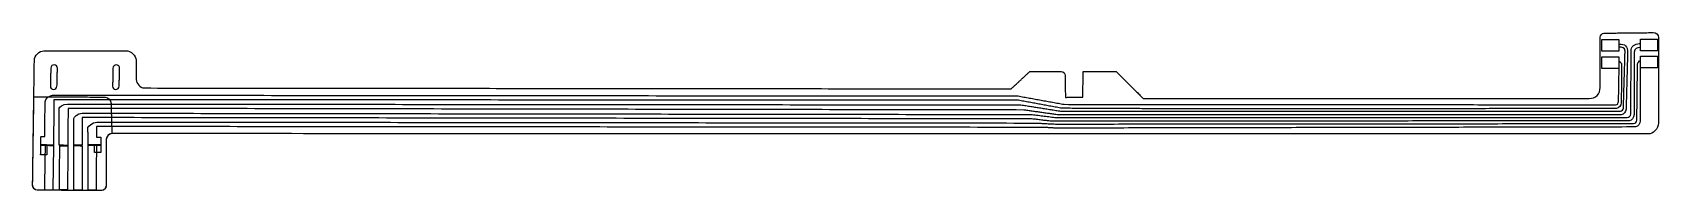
# Model space of a CAD drawing. Header units: millimetres. Extents: x 78 to 222, y -27 to -13.
import ezdxf

# ---------------------------------------------------------------- set-up
doc = ezdxf.new("R2010")
doc.units = ezdxf.units.MM
for name, color, linetype in [('Shape', 7, 'CONTINUOUS'), ('Shape001', 7, 'CONTINUOUS'), ('Shape002', 7, 'CONTINUOUS'), ('Shape003', 7, 'CONTINUOUS'), ('Shape004', 7, 'CONTINUOUS'), ('Shape005', 7, 'CONTINUOUS'), ('Shape006', 7, 'CONTINUOUS'), ('Shape007', 7, 'CONTINUOUS'), ('Shape008', 7, 'CONTINUOUS'), ('Shape009', 7, 'CONTINUOUS'), ('Shape010', 7, 'CONTINUOUS'), ('Shape011', 7, 'CONTINUOUS'), ('Shape012', 7, 'CONTINUOUS'), ('Shape013', 7, 'CONTINUOUS'), ('Shape014', 7, 'CONTINUOUS'), ('Shape015', 7, 'CONTINUOUS'), ('Shape016', 7, 'CONTINUOUS'), ('Shape017', 7, 'CONTINUOUS'), ('Shape018', 7, 'CONTINUOUS'), ('Shape019', 7, 'CONTINUOUS'), ('Shape020', 7, 'CONTINUOUS'), ('Shape021', 7, 'CONTINUOUS'), ('Shape022', 7, 'CONTINUOUS'), ('Shape023', 7, 'CONTINUOUS'), ('Shape024', 7, 'CONTINUOUS'), ('Shape025', 7, 'CONTINUOUS'), ('Shape026', 7, 'CONTINUOUS'), ('Shape027', 7, 'CONTINUOUS'), ('Shape028', 7, 'CONTINUOUS'), ('Shape029', 7, 'CONTINUOUS'), ('Shape030', 7, 'CONTINUOUS'), ('Shape031', 7, 'CONTINUOUS'), ('Shape032', 7, 'CONTINUOUS'), ('Shape033', 7, 'CONTINUOUS'), ('Shape034', 7, 'CONTINUOUS'), ('Shape035', 7, 'CONTINUOUS'), ('Shape036', 7, 'CONTINUOUS'), ('Shape037', 7, 'CONTINUOUS'), ('Shape038', 7, 'CONTINUOUS'), ('Shape039', 7, 'CONTINUOUS'), ('Shape040', 7, 'CONTINUOUS'), ('Shape041', 7, 'CONTINUOUS'), ('Shape042', 7, 'CONTINUOUS'), ('Shape043', 7, 'CONTINUOUS'), ('Shape044', 7, 'CONTINUOUS'), ('Shape045', 7, 'CONTINUOUS'), ('Shape046', 7, 'CONTINUOUS'), ('Shape047', 7, 'CONTINUOUS'), ('Shape048', 7, 'CONTINUOUS'), ('Shape049', 7, 'CONTINUOUS'), ('Shape050', 7, 'CONTINUOUS'), ('Shape051', 7, 'CONTINUOUS'), ('Shape052', 7, 'CONTINUOUS'), ('Shape053', 7, 'CONTINUOUS'), ('Shape054', 7, 'CONTINUOUS'), ('Shape055', 7, 'CONTINUOUS'), ('Shape056', 7, 'CONTINUOUS'), ('Shape057', 7, 'CONTINUOUS'), ('Shape058', 7, 'CONTINUOUS'), ('Shape059', 7, 'CONTINUOUS'), ('Shape060', 7, 'CONTINUOUS'), ('Shape061', 7, 'CONTINUOUS'), ('Shape062', 7, 'CONTINUOUS'), ('Shape063', 7, 'CONTINUOUS'), ('Shape064', 7, 'CONTINUOUS'), ('Shape065', 7, 'CONTINUOUS'), ('Shape066', 7, 'CONTINUOUS'), ('Shape067', 7, 'CONTINUOUS'), ('Shape068', 7, 'CONTINUOUS'), ('Shape069', 7, 'CONTINUOUS'), ('Shape070', 7, 'CONTINUOUS'), ('Shape071', 7, 'CONTINUOUS'), ('Shape072', 7, 'CONTINUOUS'), ('Shape073', 7, 'CONTINUOUS'), ('Shape074', 7, 'CONTINUOUS'), ('Shape075', 7, 'CONTINUOUS'), ('Shape076', 7, 'CONTINUOUS'), ('Shape077', 7, 'CONTINUOUS'), ('Shape078', 7, 'CONTINUOUS'), ('Shape079', 7, 'CONTINUOUS'), ('Shape080', 7, 'CONTINUOUS'), ('Shape081', 7, 'CONTINUOUS'), ('Shape082', 7, 'CONTINUOUS'), ('Shape083', 7, 'CONTINUOUS'), ('Shape084', 7, 'CONTINUOUS'), ('Shape085', 7, 'CONTINUOUS'), ('Shape086', 7, 'CONTINUOUS'), ('Shape087', 7, 'CONTINUOUS'), ('Shape088', 7, 'CONTINUOUS'), ('Shape089', 7, 'CONTINUOUS'), ('Shape090', 7, 'CONTINUOUS'), ('Shape091', 7, 'CONTINUOUS'), ('Shape092', 7, 'CONTINUOUS'), ('Shape093', 7, 'CONTINUOUS'), ('Shape094', 7, 'CONTINUOUS'), ('Shape095', 7, 'CONTINUOUS'), ('Shape096', 7, 'CONTINUOUS'), ('Shape097', 7, 'CONTINUOUS'), ('Shape098', 7, 'CONTINUOUS'), ('Shape099', 7, 'CONTINUOUS'), ('Shape100', 7, 'CONTINUOUS'), ('Shape101', 7, 'CONTINUOUS'), ('Shape102', 7, 'CONTINUOUS'), ('Shape103', 7, 'CONTINUOUS'), ('Shape104', 7, 'CONTINUOUS'), ('Shape105', 7, 'CONTINUOUS'), ('Shape106', 7, 'CONTINUOUS'), ('Shape107', 7, 'CONTINUOUS'), ('Shape108', 7, 'CONTINUOUS'), ('Shape109', 7, 'CONTINUOUS'), ('Shape110', 7, 'CONTINUOUS'), ('Shape111', 7, 'CONTINUOUS'), ('Shape112', 7, 'CONTINUOUS'), ('Shape113', 7, 'CONTINUOUS'), ('Shape114', 7, 'CONTINUOUS'), ('Shape115', 7, 'CONTINUOUS'), ('Shape116', 7, 'CONTINUOUS'), ('Shape117', 7, 'CONTINUOUS'), ('Shape118', 7, 'CONTINUOUS'), ('Shape119', 7, 'CONTINUOUS'), ('Shape120', 7, 'CONTINUOUS'), ('Shape121', 7, 'CONTINUOUS'), ('Shape122', 7, 'CONTINUOUS'), ('Shape123', 7, 'CONTINUOUS'), ('Shape124', 7, 'CONTINUOUS'), ('Shape125', 7, 'CONTINUOUS'), ('Shape126', 7, 'CONTINUOUS'), ('Shape127', 7, 'CONTINUOUS'), ('Shape128', 7, 'CONTINUOUS'), ('Shape129', 7, 'CONTINUOUS'), ('Shape130', 7, 'CONTINUOUS'), ('Shape131', 7, 'CONTINUOUS'), ('Shape132', 7, 'CONTINUOUS'), ('Shape133', 7, 'CONTINUOUS'), ('Shape134', 7, 'CONTINUOUS'), ('Shape135', 7, 'CONTINUOUS'), ('Shape136', 7, 'CONTINUOUS'), ('Shape137', 7, 'CONTINUOUS'), ('Shape138', 7, 'CONTINUOUS'), ('Shape139', 7, 'CONTINUOUS'), ('Shape140', 7, 'CONTINUOUS'), ('Shape141', 7, 'CONTINUOUS'), ('Shape142', 7, 'CONTINUOUS'), ('Shape143', 7, 'CONTINUOUS'), ('Shape144', 7, 'CONTINUOUS'), ('Shape145', 7, 'CONTINUOUS'), ('Shape146', 7, 'CONTINUOUS'), ('Shape147', 7, 'CONTINUOUS'), ('Shape148', 7, 'CONTINUOUS'), ('Shape149', 7, 'CONTINUOUS'), ('Shape150', 7, 'CONTINUOUS'), ('Shape151', 7, 'CONTINUOUS'), ('Shape152', 7, 'CONTINUOUS'), ('Shape153', 7, 'CONTINUOUS'), ('Shape154', 7, 'CONTINUOUS'), ('Shape155', 7, 'CONTINUOUS'), ('Shape156', 7, 'CONTINUOUS'), ('Shape157', 7, 'CONTINUOUS')]:
    doc.layers.add(name, color=color, linetype=linetype)

msp = doc.modelspace()

# ---------------------------------------------------------------- linework, layer by layer
at = {"layer": 'Shape'}
msp.add_open_spline([(78.1371, -26.4264), (78.253, -18.5958)], degree=1, dxfattribs=at)
at = {"layer": 'Shape001'}
msp.add_open_spline([(78.253, -18.5958), (84.5878, -18.6323)], degree=1, dxfattribs=at)
at = {"layer": 'Shape002'}
msp.add_open_spline([(84.5878, -18.6323), (84.8458, -18.6495), (85.0912, -18.913), (85.0969, -19.2074)], degree=3, dxfattribs=at)
at = {"layer": 'Shape003'}
msp.add_open_spline([(85.0969, -19.2074), (85.1706, -21.8771)], degree=1, dxfattribs=at)
at = {"layer": 'Shape004'}
msp.add_open_spline([(85.1706, -21.8771), (84.9605, -21.8714), (84.6852, -22.1369), (84.6757, -22.365)], degree=3, dxfattribs=at)
at = {"layer": 'Shape005'}
msp.add_open_spline([(84.6757, -22.365), (84.6549, -26.5282)], degree=1, dxfattribs=at)
at = {"layer": 'Shape006'}
msp.add_open_spline([(84.6549, -26.5282), (84.6533, -26.7187), (84.4681, -26.936), (84.2789, -26.9434)], degree=3, dxfattribs=at)
at = {"layer": 'Shape007'}
msp.add_open_spline([(84.2789, -26.9434), (78.5277, -26.9129)], degree=1, dxfattribs=at)
at = {"layer": 'Shape008'}
msp.add_open_spline([(78.5277, -26.9129), (78.3731, -26.9023), (78.128, -26.7294), (78.1371, -26.4264)], degree=3, dxfattribs=at)
at = {"layer": 'Shape009'}
msp.add_open_spline([(78.5639, -26.9161), (78.3389, -26.9178), (78.1319, -26.6785), (78.1363, -26.4601)], degree=3, dxfattribs=at)
at = {"layer": 'Shape010'}
msp.add_open_spline([(78.1363, -26.4601), (78.2923, -15.3424)], degree=1, dxfattribs=at)
at = {"layer": 'Shape011'}
msp.add_open_spline([(78.2923, -15.3424), (78.2953, -14.9294), (78.7233, -14.5191), (79.1403, -14.5143)], degree=3, dxfattribs=at)
at = {"layer": 'Shape012'}
msp.add_open_spline([(79.1403, -14.5143), (86.4085, -14.508)], degree=1, dxfattribs=at)
at = {"layer": 'Shape013'}
msp.add_open_spline([(86.4085, -14.508), (86.8679, -14.494), (87.3299, -14.9548), (87.3299, -15.3541)], degree=3, dxfattribs=at)
at = {"layer": 'Shape014'}
msp.add_open_spline([(87.3299, -15.3541), (87.3328, -17.0823)], degree=1, dxfattribs=at)
at = {"layer": 'Shape015'}
msp.add_open_spline([(87.3328, -17.0823), (87.3369, -17.4084), (87.7053, -17.8203), (88.0173, -17.8228)], degree=3, dxfattribs=at)
at = {"layer": 'Shape016'}
msp.add_open_spline([(88.0173, -17.8228), (164.997, -17.8994)], degree=1, dxfattribs=at)
at = {"layer": 'Shape017'}
msp.add_open_spline([(164.997, -17.8994), (166.641, -16.3686)], degree=1, dxfattribs=at)
at = {"layer": 'Shape018'}
msp.add_open_spline([(166.641, -16.3686), (169.426, -16.3693)], degree=1, dxfattribs=at)
at = {"layer": 'Shape019'}
msp.add_open_spline([(169.426, -16.3693), (169.682, -16.3671), (169.792, -16.5359), (169.794, -16.705)], degree=3, dxfattribs=at)
at = {"layer": 'Shape020'}
msp.add_open_spline([(169.794, -16.705), (169.809, -18.655)], degree=1, dxfattribs=at)
at = {"layer": 'Shape021'}
msp.add_open_spline([(169.809, -18.655), (171.351, -18.645)], degree=1, dxfattribs=at)
at = {"layer": 'Shape022'}
msp.add_open_spline([(171.351, -18.645), (171.399, -16.3508)], degree=1, dxfattribs=at)
at = {"layer": 'Shape023'}
msp.add_open_spline([(171.399, -16.3508), (174.319, -16.3608)], degree=1, dxfattribs=at)
at = {"layer": 'Shape024'}
msp.add_open_spline([(174.319, -16.3608), (176.725, -18.7621)], degree=1, dxfattribs=at)
at = {"layer": 'Shape025'}
msp.add_open_spline([(176.725, -18.7621), (216.292, -18.7501)], degree=1, dxfattribs=at)
at = {"layer": 'Shape026'}
msp.add_open_spline([(216.292, -18.7501), (216.872, -18.7672), (217.271, -18.3393), (217.286, -17.7895)], degree=3, dxfattribs=at)
at = {"layer": 'Shape027'}
msp.add_open_spline([(217.286, -17.7895), (217.286, -13.3018)], degree=1, dxfattribs=at)
at = {"layer": 'Shape028'}
msp.add_open_spline([(217.286, -13.3018), (217.288, -13.1494), (217.452, -12.946), (217.6, -12.9442)], degree=3, dxfattribs=at)
at = {"layer": 'Shape029'}
msp.add_open_spline([(217.6, -12.9442), (221.971, -12.8982)], degree=1, dxfattribs=at)
at = {"layer": 'Shape030'}
msp.add_open_spline([(221.971, -12.8982), (222.228, -12.8842), (222.452, -13.0847), (222.456, -13.3456)], degree=3, dxfattribs=at)
at = {"layer": 'Shape031'}
msp.add_open_spline([(222.456, -13.3456), (222.455, -20.9534)], degree=1, dxfattribs=at)
at = {"layer": 'Shape032'}
msp.add_open_spline([(222.455, -20.9534), (222.452, -21.4419), (221.943, -21.9186), (221.553, -21.9089)], degree=3, dxfattribs=at)
at = {"layer": 'Shape033'}
msp.add_open_spline([(221.553, -21.9089), (85.1298, -21.882)], degree=1, dxfattribs=at)
at = {"layer": 'Shape034'}
msp.add_open_spline([(85.1298, -21.882), (84.9313, -21.8896), (84.6691, -22.1697), (84.6718, -22.393)], degree=3, dxfattribs=at)
at = {"layer": 'Shape035'}
msp.add_open_spline([(84.6718, -22.393), (84.6533, -26.5239)], degree=1, dxfattribs=at)
at = {"layer": 'Shape036'}
msp.add_open_spline([(84.6533, -26.5239), (84.6532, -26.7327), (84.4605, -26.9355), (84.2698, -26.9397)], degree=3, dxfattribs=at)
at = {"layer": 'Shape037'}
msp.add_open_spline([(84.2698, -26.9397), (78.5639, -26.9161)], degree=1, dxfattribs=at)
at = {"layer": 'Shape038'}
msp.add_open_spline([(85.8203, -17.6582), (85.8613, -16.0883)], degree=1, dxfattribs=at)
at = {"layer": 'Shape039'}
msp.add_open_spline([(85.8613, -16.0883), (85.8785, -15.6936), (85.2694, -15.6528), (85.2682, -16.0735)], degree=3, dxfattribs=at)
at = {"layer": 'Shape040'}
msp.add_open_spline([(85.2682, -16.0735), (85.235, -17.6598)], degree=1, dxfattribs=at)
at = {"layer": 'Shape041'}
msp.add_open_spline([(85.235, -17.6598), (85.2199, -18.0473), (85.8068, -18.0589), (85.8204, -17.6582)], degree=3, dxfattribs=at)
at = {"layer": 'Shape042'}
msp.add_open_spline([(85.8204, -17.6582), (85.8203, -17.6582)], degree=1, dxfattribs=at)
at = {"layer": 'Shape043'}
msp.add_open_spline([(80.2994, -17.6508), (80.3404, -16.0808)], degree=1, dxfattribs=at)
at = {"layer": 'Shape044'}
msp.add_open_spline([(80.3404, -16.0808), (80.3575, -15.6861), (79.7485, -15.6454), (79.7473, -16.0661)], degree=3, dxfattribs=at)
at = {"layer": 'Shape045'}
msp.add_open_spline([(79.7473, -16.0661), (79.7141, -17.6524)], degree=1, dxfattribs=at)
at = {"layer": 'Shape046'}
msp.add_open_spline([(79.7141, -17.6524), (79.6989, -18.0399), (80.2859, -18.0514), (80.2995, -17.6508)], degree=3, dxfattribs=at)
at = {"layer": 'Shape047'}
msp.add_open_spline([(80.2995, -17.6508), (80.2994, -17.6508)], degree=1, dxfattribs=at)
at = {"layer": 'Shape048'}
msp.add_open_spline([(79.2136, -26.9032), (79.2754, -22.9171)], degree=1, dxfattribs=at)
at = {"layer": 'Shape049'}
msp.add_open_spline([(79.2754, -22.9171), (79.9919, -22.9301)], degree=1, dxfattribs=at)
at = {"layer": 'Shape050'}
msp.add_open_spline([(79.9919, -22.9301), (79.9302, -26.9163)], degree=1, dxfattribs=at)
at = {"layer": 'Shape051'}
msp.add_open_spline([(79.9302, -26.9163), (79.2136, -26.9032)], degree=1, dxfattribs=at)
at = {"layer": 'Shape052'}
msp.add_open_spline([(80.5216, -26.8741), (80.5442, -22.9577)], degree=1, dxfattribs=at)
at = {"layer": 'Shape053'}
msp.add_open_spline([(80.5442, -22.9577), (81.261, -22.9644)], degree=1, dxfattribs=at)
at = {"layer": 'Shape054'}
msp.add_open_spline([(81.261, -22.9644), (81.2384, -26.8807)], degree=1, dxfattribs=at)
at = {"layer": 'Shape055'}
msp.add_open_spline([(81.2384, -26.8807), (80.5216, -26.8741)], degree=1, dxfattribs=at)
at = {"layer": 'Shape056'}
msp.add_open_spline([(81.7915, -26.9007), (81.7914, -22.9501)], degree=1, dxfattribs=at)
at = {"layer": 'Shape057'}
msp.add_open_spline([(81.7914, -22.9501), (82.5306, -22.9534)], degree=1, dxfattribs=at)
at = {"layer": 'Shape058'}
msp.add_open_spline([(82.5306, -22.9534), (82.5307, -26.904)], degree=1, dxfattribs=at)
at = {"layer": 'Shape059'}
msp.add_open_spline([(82.5307, -26.904), (81.7915, -26.9007)], degree=1, dxfattribs=at)
at = {"layer": 'Shape060'}
msp.add_open_spline([(83.0697, -26.904), (83.078, -22.9002)], degree=1, dxfattribs=at)
at = {"layer": 'Shape061'}
msp.add_open_spline([(83.078, -22.9002), (83.7947, -22.9036)], degree=1, dxfattribs=at)
at = {"layer": 'Shape062'}
msp.add_open_spline([(83.7947, -22.9036), (83.7862, -26.9075)], degree=1, dxfattribs=at)
at = {"layer": 'Shape063'}
msp.add_open_spline([(83.7862, -26.9075), (83.0697, -26.904)], degree=1, dxfattribs=at)
at = {"layer": 'Shape064'}
msp.add_open_spline([(78.8504, -23.756), (78.8592, -22.9151)], degree=1, dxfattribs=at)
at = {"layer": 'Shape065'}
msp.add_open_spline([(78.8592, -22.9151), (79.402, -22.9208)], degree=1, dxfattribs=at)
at = {"layer": 'Shape066'}
msp.add_open_spline([(79.402, -22.9208), (79.3932, -23.7617)], degree=1, dxfattribs=at)
at = {"layer": 'Shape067'}
msp.add_open_spline([(79.3932, -23.7617), (78.8504, -23.756)], degree=1, dxfattribs=at)
at = {"layer": 'Shape068'}
msp.add_open_spline([(83.6289, -23.5515), (83.6335, -22.9029)], degree=1, dxfattribs=at)
at = {"layer": 'Shape069'}
msp.add_open_spline([(83.6335, -22.9029), (84.2036, -22.9086)], degree=1, dxfattribs=at)
at = {"layer": 'Shape070'}
msp.add_open_spline([(84.2036, -22.9086), (84.1989, -23.5572)], degree=1, dxfattribs=at)
at = {"layer": 'Shape071'}
msp.add_open_spline([(84.1989, -23.5572), (83.6289, -23.5515)], degree=1, dxfattribs=at)
at = {"layer": 'Shape072'}
msp.add_open_spline([(217.434, -16.0874), (217.431, -15.054)], degree=1, dxfattribs=at)
at = {"layer": 'Shape073'}
msp.add_open_spline([(217.431, -15.054), (218.945, -15.0492)], degree=1, dxfattribs=at)
at = {"layer": 'Shape074'}
msp.add_open_spline([(218.945, -15.0492), (218.949, -16.0826)], degree=1, dxfattribs=at)
at = {"layer": 'Shape075'}
msp.add_open_spline([(218.949, -16.0826), (217.434, -16.0874)], degree=1, dxfattribs=at)
at = {"layer": 'Shape076'}
msp.add_open_spline([(217.434, -14.5503), (217.431, -13.5168)], degree=1, dxfattribs=at)
at = {"layer": 'Shape077'}
msp.add_open_spline([(217.431, -13.5168), (218.945, -13.5121)], degree=1, dxfattribs=at)
at = {"layer": 'Shape078'}
msp.add_open_spline([(218.945, -13.5121), (218.948, -14.5455)], degree=1, dxfattribs=at)
at = {"layer": 'Shape079'}
msp.add_open_spline([(218.948, -14.5455), (217.434, -14.5503)], degree=1, dxfattribs=at)
at = {"layer": 'Shape080'}
msp.add_open_spline([(220.869, -16.0366), (220.865, -15.0032)], degree=1, dxfattribs=at)
at = {"layer": 'Shape081'}
msp.add_open_spline([(220.865, -15.0032), (222.379, -14.9985)], degree=1, dxfattribs=at)
at = {"layer": 'Shape082'}
msp.add_open_spline([(222.379, -14.9985), (222.382, -16.0319)], degree=1, dxfattribs=at)
at = {"layer": 'Shape083'}
msp.add_open_spline([(222.382, -16.0319), (220.869, -16.0366)], degree=1, dxfattribs=at)
at = {"layer": 'Shape084'}
msp.add_open_spline([(220.856, -14.5095), (220.852, -13.4761)], degree=1, dxfattribs=at)
at = {"layer": 'Shape085'}
msp.add_open_spline([(220.852, -13.4761), (222.367, -13.4713)], degree=1, dxfattribs=at)
at = {"layer": 'Shape086'}
msp.add_open_spline([(222.367, -13.4713), (222.37, -14.5047)], degree=1, dxfattribs=at)
at = {"layer": 'Shape087'}
msp.add_open_spline([(222.37, -14.5047), (220.856, -14.5095)], degree=1, dxfattribs=at)
at = {"layer": 'Shape088'}
msp.add_open_spline([(79.9936, -22.9022), (78.8644, -22.8848)], degree=1, dxfattribs=at)
at = {"layer": 'Shape089'}
msp.add_open_spline([(78.8644, -22.8848), (78.8818, -22.124)], degree=1, dxfattribs=at)
at = {"layer": 'Shape090'}
msp.add_open_spline([(78.8818, -22.124), (79.2198, -22.1318)], degree=1, dxfattribs=at)
at = {"layer": 'Shape091'}
msp.add_open_spline([(79.2198, -22.1318), (79.2436, -19.0458)], degree=1, dxfattribs=at)
at = {"layer": 'Shape092'}
msp.add_open_spline([(79.2436, -19.0458), (79.2486, -18.7618), (79.6988, -18.4504), (79.9155, -18.4593)], degree=3, dxfattribs=at)
at = {"layer": 'Shape093'}
msp.add_open_spline([(79.9155, -18.4593), (165.606, -18.5337)], degree=1, dxfattribs=at)
at = {"layer": 'Shape094'}
msp.add_open_spline([(165.606, -18.5337), (169.696, -19.2762)], degree=1, dxfattribs=at)
at = {"layer": 'Shape095'}
msp.add_open_spline([(169.696, -19.2762), (218.652, -19.3162)], degree=1, dxfattribs=at)
at = {"layer": 'Shape096'}
msp.add_open_spline([(218.652, -19.3162), (218.8, -19.3209), (218.904, -19.1682), (218.911, -19.0136)], degree=3, dxfattribs=at)
at = {"layer": 'Shape097'}
msp.add_open_spline([(218.911, -19.0136), (218.975, -15.4383)], degree=1, dxfattribs=at)
at = {"layer": 'Shape098'}
msp.add_open_spline([(218.975, -15.4383), (219.186, -15.6656)], degree=1, dxfattribs=at)
at = {"layer": 'Shape099'}
msp.add_open_spline([(219.186, -15.6656), (219.149, -19.148)], degree=1, dxfattribs=at)
at = {"layer": 'Shape100'}
msp.add_open_spline([(219.149, -19.148), (219.112, -19.3729), (218.974, -19.5947), (218.725, -19.6482)], degree=3, dxfattribs=at)
at = {"layer": 'Shape101'}
msp.add_open_spline([(218.725, -19.6482), (198.075, -19.6729)], degree=1, dxfattribs=at)
at = {"layer": 'Shape102'}
msp.add_open_spline([(198.075, -19.6729), (181.166, -19.6848)], degree=1, dxfattribs=at)
at = {"layer": 'Shape103'}
msp.add_open_spline([(181.166, -19.6848), (169.494, -19.628)], degree=1, dxfattribs=at)
at = {"layer": 'Shape104'}
msp.add_open_spline([(169.494, -19.628), (165.647, -18.9196)], degree=1, dxfattribs=at)
at = {"layer": 'Shape105'}
msp.add_open_spline([(165.647, -18.9196), (80.021, -18.8668)], degree=1, dxfattribs=at)
at = {"layer": 'Shape106'}
msp.add_open_spline([(80.021, -18.8668), (79.9936, -22.9022)], degree=1, dxfattribs=at)
at = {"layer": 'Shape107'}
msp.add_open_spline([(81.2571, -22.9337), (80.5009, -22.91)], degree=1, dxfattribs=at)
at = {"layer": 'Shape108'}
msp.add_open_spline([(80.5009, -22.91), (80.4957, -19.6151)], degree=1, dxfattribs=at)
at = {"layer": 'Shape109'}
msp.add_open_spline([(80.4957, -19.6151), (80.4985, -19.5333), (80.8097, -19.2444), (81.2254, -19.2512)], degree=3, dxfattribs=at)
at = {"layer": 'Shape110'}
msp.add_open_spline([(81.2254, -19.2512), (165.866, -19.3243)], degree=1, dxfattribs=at)
at = {"layer": 'Shape111'}
msp.add_open_spline([(165.866, -19.3243), (169.389, -19.8796)], degree=1, dxfattribs=at)
at = {"layer": 'Shape112'}
msp.add_open_spline([(169.389, -19.8796), (219.079, -19.8794)], degree=1, dxfattribs=at)
at = {"layer": 'Shape113'}
msp.add_open_spline([(219.079, -19.8794), (219.228, -19.8842), (219.336, -19.7682), (219.343, -19.6136)], degree=3, dxfattribs=at)
at = {"layer": 'Shape114'}
msp.add_open_spline([(219.343, -19.6136), (219.493, -14.5349)], degree=1, dxfattribs=at)
at = {"layer": 'Shape115'}
msp.add_open_spline([(219.493, -14.5349), (219.448, -14.1878), (219.226, -14.1981), (218.973, -14.2034)], degree=3, dxfattribs=at)
at = {"layer": 'Shape116'}
msp.add_open_spline([(218.973, -14.2034), (218.975, -13.913)], degree=1, dxfattribs=at)
at = {"layer": 'Shape117'}
msp.add_open_spline([(218.975, -13.913), (219.479, -13.892), (219.724, -14.1033), (219.713, -14.6808)], degree=3, dxfattribs=at)
at = {"layer": 'Shape118'}
msp.add_open_spline([(219.713, -14.6808), (219.577, -19.7113)], degree=1, dxfattribs=at)
at = {"layer": 'Shape119'}
msp.add_open_spline([(219.577, -19.7113), (219.539, -19.9361), (219.401, -20.1579), (219.153, -20.2115)], degree=3, dxfattribs=at)
at = {"layer": 'Shape120'}
msp.add_open_spline([(219.153, -20.2115), (169.168, -20.2123)], degree=1, dxfattribs=at)
at = {"layer": 'Shape121'}
msp.add_open_spline([(169.168, -20.2123), (166.108, -19.7812)], degree=1, dxfattribs=at)
at = {"layer": 'Shape122'}
msp.add_open_spline([(166.108, -19.7812), (81.2846, -19.6341)], degree=1, dxfattribs=at)
at = {"layer": 'Shape123'}
msp.add_open_spline([(81.2846, -19.6341), (81.2571, -22.9337)], degree=1, dxfattribs=at)
at = {"layer": 'Shape124'}
msp.add_open_spline([(82.5303, -22.9194), (81.7888, -22.9188)], degree=1, dxfattribs=at)
at = {"layer": 'Shape125'}
msp.add_open_spline([(81.7888, -22.9188), (81.7894, -20.5324)], degree=1, dxfattribs=at)
at = {"layer": 'Shape126'}
msp.add_open_spline([(81.7894, -20.5324), (81.7922, -20.4506), (82.1158, -20.0554), (82.5316, -20.0622)], degree=3, dxfattribs=at)
at = {"layer": 'Shape127'}
msp.add_open_spline([(82.5316, -20.0622), (166.855, -20.1822)], degree=1, dxfattribs=at)
at = {"layer": 'Shape128'}
msp.add_open_spline([(166.855, -20.1822), (169.013, -20.4587)], degree=1, dxfattribs=at)
at = {"layer": 'Shape129'}
msp.add_open_spline([(169.013, -20.4587), (219.691, -20.4431)], degree=1, dxfattribs=at)
at = {"layer": 'Shape130'}
msp.add_open_spline([(219.691, -20.4431), (219.839, -20.448), (219.989, -20.3035), (219.995, -20.1488)], degree=3, dxfattribs=at)
at = {"layer": 'Shape131'}
msp.add_open_spline([(219.995, -20.1488), (220.037, -14.4077)], degree=1, dxfattribs=at)
at = {"layer": 'Shape132'}
msp.add_open_spline([(220.037, -14.4077), (220.044, -13.9987), (220.612, -13.8668), (220.83, -13.8696)], degree=3, dxfattribs=at)
at = {"layer": 'Shape133'}
msp.add_open_spline([(220.83, -13.8696), (220.821, -14.2285)], degree=1, dxfattribs=at)
at = {"layer": 'Shape134'}
msp.add_open_spline([(220.821, -14.2285), (220.559, -14.2315), (220.321, -14.2979), (220.299, -14.6253)], degree=3, dxfattribs=at)
at = {"layer": 'Shape135'}
msp.add_open_spline([(220.299, -14.6253), (220.297, -20.1882)], degree=1, dxfattribs=at)
at = {"layer": 'Shape136'}
msp.add_open_spline([(220.297, -20.1882), (220.246, -20.4673), (220.127, -20.6944), (219.878, -20.7479)], degree=3, dxfattribs=at)
at = {"layer": 'Shape137'}
msp.add_open_spline([(219.878, -20.7479), (168.561, -20.7762)], degree=1, dxfattribs=at)
at = {"layer": 'Shape138'}
msp.add_open_spline([(168.561, -20.7762), (166.817, -20.5721)], degree=1, dxfattribs=at)
at = {"layer": 'Shape139'}
msp.add_open_spline([(166.817, -20.5721), (82.5435, -20.4551)], degree=1, dxfattribs=at)
at = {"layer": 'Shape140'}
msp.add_open_spline([(82.5435, -20.4551), (82.5303, -22.9194)], degree=1, dxfattribs=at)
at = {"layer": 'Shape141'}
msp.add_open_spline([(84.1935, -22.8707), (83.0648, -22.866)], degree=1, dxfattribs=at)
at = {"layer": 'Shape142'}
msp.add_open_spline([(83.0648, -22.866), (83.0485, -21.3435)], degree=1, dxfattribs=at)
at = {"layer": 'Shape143'}
msp.add_open_spline([(83.0485, -21.3435), (83.0513, -21.2617), (83.4307, -20.8419), (83.8465, -20.8487)], degree=3, dxfattribs=at)
at = {"layer": 'Shape144'}
msp.add_open_spline([(83.8465, -20.8487), (167.184, -20.9391)], degree=1, dxfattribs=at)
at = {"layer": 'Shape145'}
msp.add_open_spline([(167.184, -20.9391), (168.921, -21.0303)], degree=1, dxfattribs=at)
at = {"layer": 'Shape146'}
msp.add_open_spline([(168.921, -21.0303), (220.233, -20.9857)], degree=1, dxfattribs=at)
at = {"layer": 'Shape147'}
msp.add_open_spline([(220.233, -20.9857), (220.382, -20.9906), (220.53, -20.8461), (220.537, -20.6914)], degree=3, dxfattribs=at)
at = {"layer": 'Shape148'}
msp.add_open_spline([(220.537, -20.6914), (220.596, -15.7394)], degree=1, dxfattribs=at)
at = {"layer": 'Shape149'}
msp.add_open_spline([(220.596, -15.7394), (220.597, -15.5221), (220.788, -15.4009), (220.843, -15.3943)], degree=3, dxfattribs=at)
at = {"layer": 'Shape150'}
msp.add_open_spline([(220.843, -15.3943), (220.838, -20.7308)], degree=1, dxfattribs=at)
at = {"layer": 'Shape151'}
msp.add_open_spline([(220.838, -20.7308), (220.787, -21.0099), (220.668, -21.237), (220.42, -21.2906)], degree=3, dxfattribs=at)
at = {"layer": 'Shape152'}
msp.add_open_spline([(220.42, -21.2906), (168.984, -21.394)], degree=1, dxfattribs=at)
at = {"layer": 'Shape153'}
msp.add_open_spline([(168.984, -21.394), (167.907, -21.3275)], degree=1, dxfattribs=at)
at = {"layer": 'Shape154'}
msp.add_open_spline([(167.907, -21.3275), (83.8192, -21.2519)], degree=1, dxfattribs=at)
at = {"layer": 'Shape155'}
msp.add_open_spline([(83.8192, -21.2519), (83.8158, -22.1844)], degree=1, dxfattribs=at)
at = {"layer": 'Shape156'}
msp.add_open_spline([(83.8158, -22.1844), (84.2028, -22.1956)], degree=1, dxfattribs=at)
at = {"layer": 'Shape157'}
msp.add_open_spline([(84.2028, -22.1956), (84.1935, -22.8707)], degree=1, dxfattribs=at)

doc.saveas('drawing.dxf')
